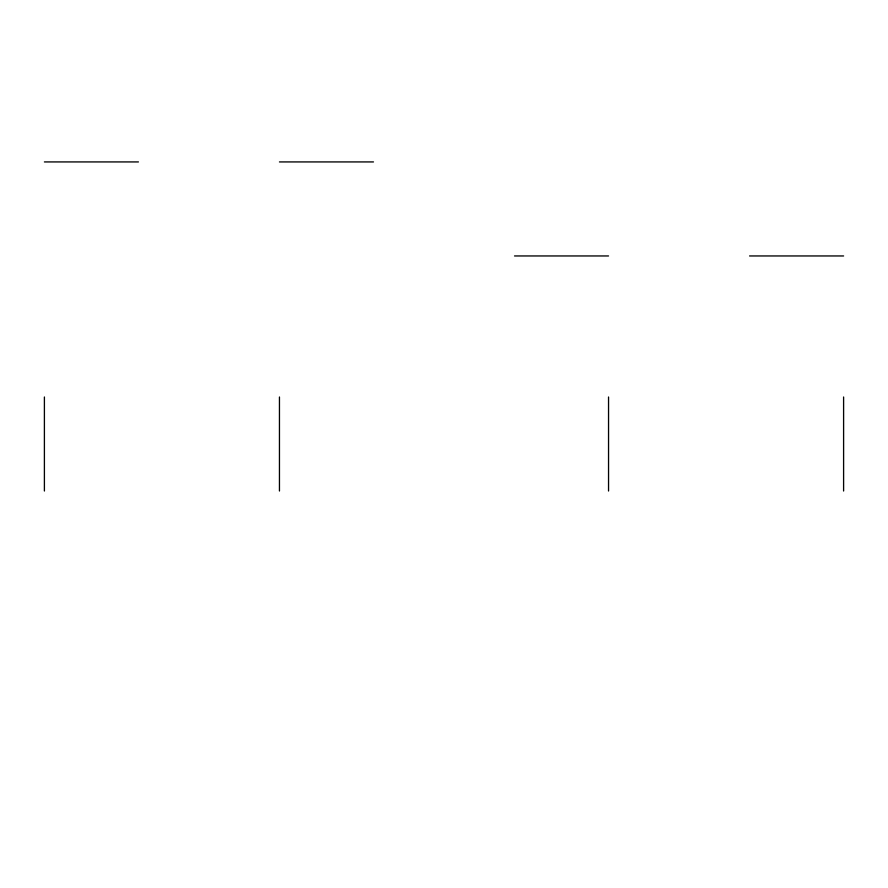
<?xml version="1.0" encoding="UTF-8"?>
<svg xmlns="http://www.w3.org/2000/svg" width="888" height="888" viewBox="0 0 888 888"><rect width="100%" height="100%" fill="white"/><g stroke="black" fill="none" stroke-linecap="round" stroke-linejoin="round"><path stroke-width="1.33" d="M44.4 161.927L138.428 161.927M279.454 161.927L373.482 161.927M514.518 255.955L608.546 255.955M749.572 255.955L843.6 255.955M843.6 396.992L843.6 491.009M608.546 396.992L608.546 491.009M279.454 396.992L279.454 491.009M44.4 396.992L44.4 491.009"/></g></svg>
